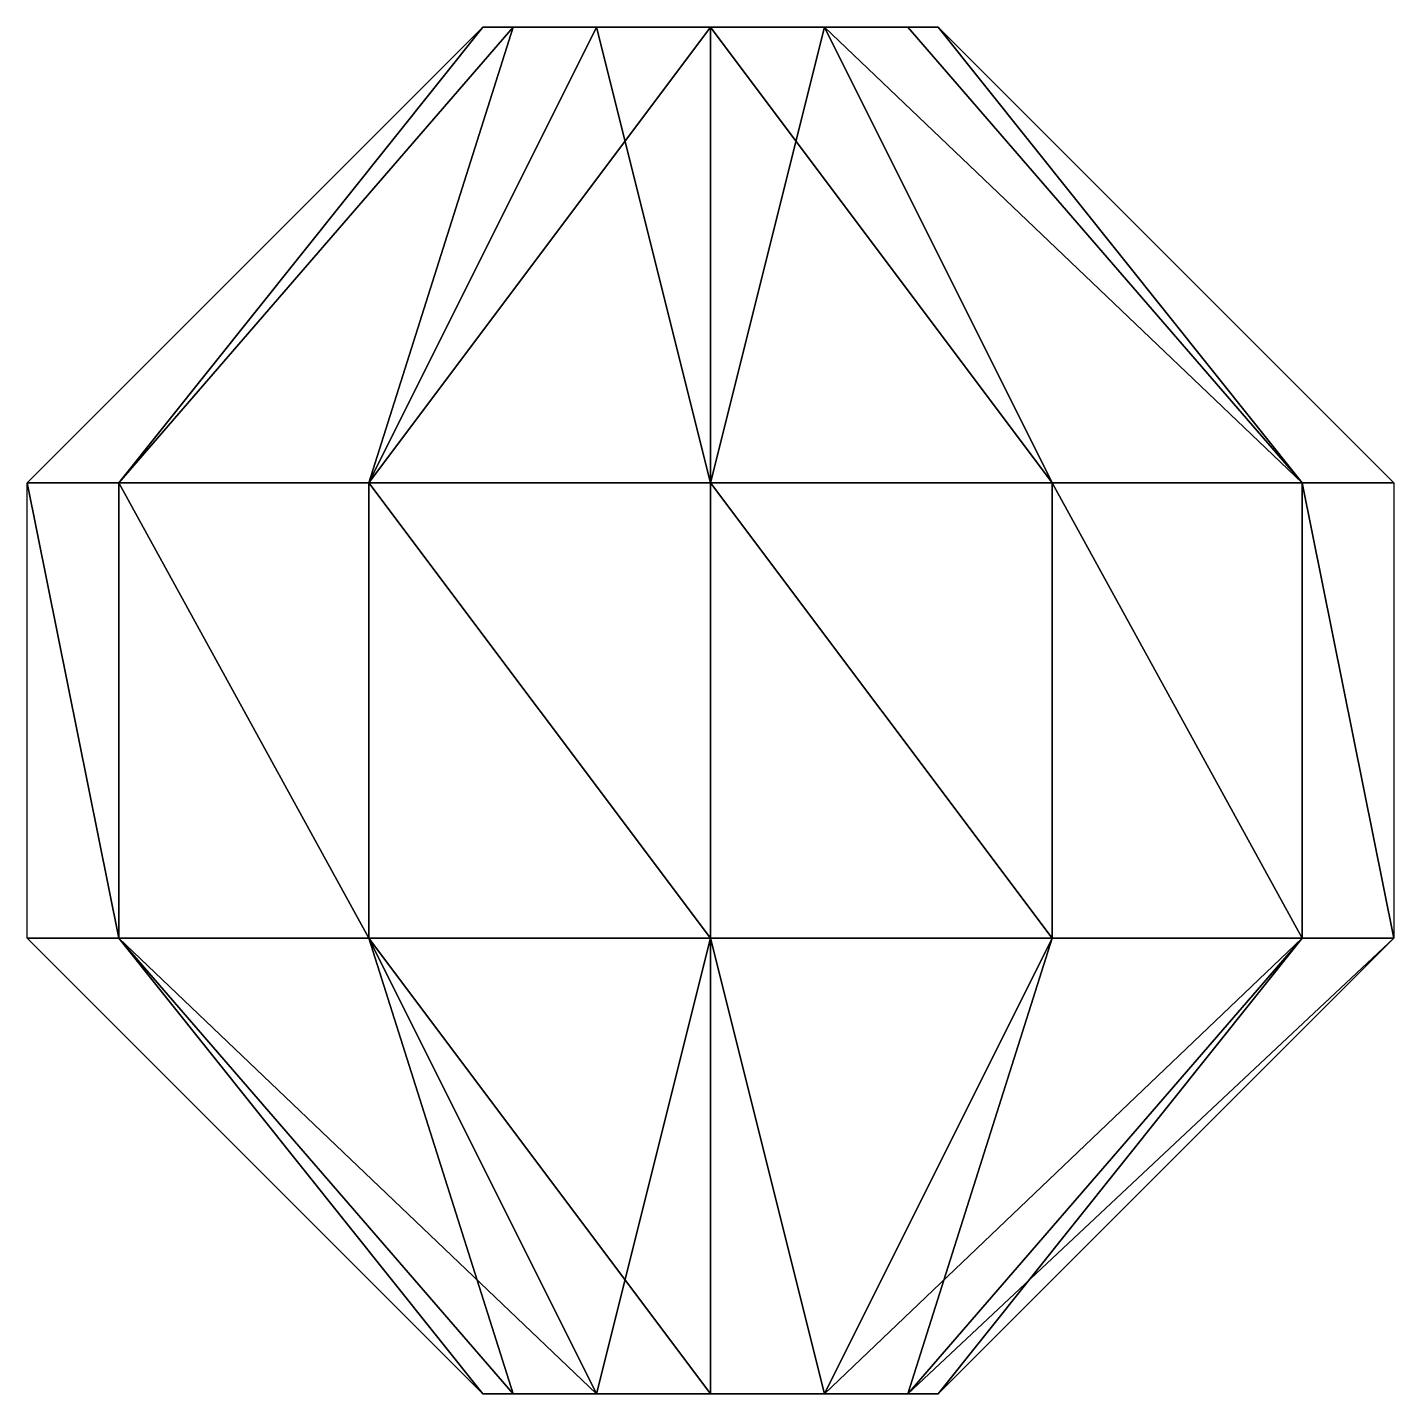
# Model space of a CAD drawing. Header units: inches. Extents: x 1000 to 1300, y 1000 to 1300.
import ezdxf

# ---------------------------------------------------------------- set-up
doc = ezdxf.new("R2010")
doc.units = ezdxf.units.IN
doc.header["$MEASUREMENT"] = 0
doc.layers.add('SPHERE', color=1, linetype='Continuous')

msp = doc.modelspace()

# ---------------------------------------------------------------- linework, layer by layer
at = {"layer": 'SPHERE', "color": 3, "true_color": 0x00ff00}
for points in [[(1000, 1200, 300), (1100, 1300, 300), (1020.1, 1200, 375), (1000, 1200, 300)], [(1000, 1200, 300), (1100, 1300, 300), (1020.1, 1200, 225), (1000, 1200, 300)], [(1020.1, 1200, 375), (1106.7, 1300, 325), (1075, 1200, 429.9), (1020.1, 1200, 375)], [(1020.1, 1200, 375), (1100, 1300, 300), (1106.7, 1300, 325), (1020.1, 1200, 375)], [(1020.1, 1200, 225), (1106.7, 1300, 275), (1075, 1200, 170.1), (1020.1, 1200, 225)], [(1020.1, 1200, 225), (1100, 1300, 300), (1106.7, 1300, 275), (1020.1, 1200, 225)], [(1075, 1200, 170.1), (1106.7, 1300, 275), (1125, 1300, 256.7), (1075, 1200, 170.1)], [(1075, 1200, 170.1), (1125, 1300, 256.7), (1150, 1200, 150), (1075, 1200, 170.1)], [(1075, 1200, 429.9), (1106.7, 1300, 325), (1125, 1300, 343.3), (1075, 1200, 429.9)], [(1075, 1200, 429.9), (1125, 1300, 343.3), (1150, 1300, 350), (1075, 1200, 429.9)], [(1150, 1200, 450), (1075, 1200, 429.9), (1150, 1300, 350), (1150, 1200, 450)], [(1100, 1300, 300), (1106.7, 1300, 325), (1150, 1300, 300), (1100, 1300, 300)], [(1100, 1300, 300), (1106.7, 1300, 275), (1150, 1300, 300), (1100, 1300, 300)], [(1106.7, 1300, 325), (1125, 1300, 343.3), (1150, 1300, 300), (1106.7, 1300, 325)], [(1106.7, 1300, 275), (1125, 1300, 256.7), (1150, 1300, 300), (1106.7, 1300, 275)], [(1125, 1300, 343.3), (1150, 1300, 350), (1150, 1300, 300), (1125, 1300, 343.3)], [(1125, 1300, 256.7), (1150, 1300, 250), (1150, 1300, 300), (1125, 1300, 256.7)], [(1125, 1300, 256.7), (1150, 1300, 250), (1150, 1200, 150), (1125, 1300, 256.7)], [(1150, 1300, 350), (1175, 1300, 343.3), (1150, 1300, 300), (1150, 1300, 350)], [(1150, 1300, 300), (1150, 1300, 250), (1175, 1300, 256.7), (1150, 1300, 300)], [(1150, 1300, 300), (1175, 1300, 343.3), (1193.3, 1300, 325), (1150, 1300, 300)], [(1150, 1300, 300), (1175, 1300, 256.7), (1193.3, 1300, 275), (1150, 1300, 300)], [(1150, 1300, 300), (1193.3, 1300, 325), (1200, 1300, 300), (1150, 1300, 300)], [(1150, 1300, 300), (1193.3, 1300, 275), (1200, 1300, 300), (1150, 1300, 300)], [(1150, 1300, 250), (1225, 1200, 170.1), (1150, 1200, 150), (1150, 1300, 250)], [(1150, 1300, 250), (1175, 1300, 256.7), (1225, 1200, 170.1), (1150, 1300, 250)], [(1150, 1200, 450), (1150, 1300, 350), (1175, 1300, 343.3), (1150, 1200, 450)], [(1225, 1200, 429.9), (1150, 1200, 450), (1175, 1300, 343.3), (1225, 1200, 429.9)], [(1175, 1300, 343.3), (1193.3, 1300, 325), (1279.9, 1200, 375), (1175, 1300, 343.3)], [(1175, 1300, 343.3), (1279.9, 1200, 375), (1225, 1200, 429.9), (1175, 1300, 343.3)], [(1175, 1300, 256.7), (1193.3, 1300, 275), (1279.9, 1200, 225), (1175, 1300, 256.7)], [(1175, 1300, 256.7), (1279.9, 1200, 225), (1225, 1200, 170.1), (1175, 1300, 256.7)], [(1193.3, 1300, 325), (1200, 1300, 300), (1279.9, 1200, 375), (1193.3, 1300, 325)], [(1193.3, 1300, 275), (1200, 1300, 300), (1279.9, 1200, 225), (1193.3, 1300, 275)], [(1200, 1300, 300), (1300, 1200, 300), (1279.9, 1200, 375), (1200, 1300, 300)], [(1200, 1300, 300), (1300, 1200, 300), (1279.9, 1200, 225), (1200, 1300, 300)], [(1000, 1100, 300), (1000, 1200, 300), (1020.1, 1100, 375), (1000, 1100, 300)], [(1000, 1100, 300), (1000, 1200, 300), (1020.1, 1100, 225), (1000, 1100, 300)], [(1000, 1200, 300), (1020.1, 1200, 375), (1020.1, 1100, 375), (1000, 1200, 300)], [(1000, 1200, 300), (1020.1, 1200, 225), (1020.1, 1100, 225), (1000, 1200, 300)], [(1020.1, 1100, 375), (1020.1, 1200, 375), (1075, 1100, 429.9), (1020.1, 1100, 375)], [(1020.1, 1200, 375), (1075, 1200, 429.9), (1075, 1100, 429.9), (1020.1, 1200, 375)], [(1020.1, 1100, 225), (1020.1, 1200, 225), (1075, 1100, 170.1), (1020.1, 1100, 225)], [(1020.1, 1200, 225), (1075, 1200, 170.1), (1075, 1100, 170.1), (1020.1, 1200, 225)], [(1075, 1100, 429.9), (1075, 1200, 429.9), (1150, 1100, 450), (1075, 1100, 429.9)], [(1075, 1200, 429.9), (1150, 1200, 450), (1150, 1100, 450), (1075, 1200, 429.9)], [(1075, 1100, 170.1), (1075, 1200, 170.1), (1150, 1100, 150), (1075, 1100, 170.1)], [(1075, 1200, 170.1), (1150, 1200, 150), (1150, 1100, 150), (1075, 1200, 170.1)], [(1150, 1100, 450), (1150, 1200, 450), (1225, 1100, 429.9), (1150, 1100, 450)], [(1150, 1200, 450), (1225, 1200, 429.9), (1225, 1100, 429.9), (1150, 1200, 450)], [(1150, 1100, 150), (1150, 1200, 150), (1225, 1100, 170.1), (1150, 1100, 150)], [(1150, 1200, 150), (1225, 1200, 170.1), (1225, 1100, 170.1), (1150, 1200, 150)], [(1225, 1100, 429.9), (1225, 1200, 429.9), (1279.9, 1100, 375), (1225, 1100, 429.9)], [(1225, 1200, 429.9), (1279.9, 1200, 375), (1279.9, 1100, 375), (1225, 1200, 429.9)], [(1225, 1100, 170.1), (1225, 1200, 170.1), (1279.9, 1100, 225), (1225, 1100, 170.1)], [(1225, 1200, 170.1), (1279.9, 1200, 225), (1279.9, 1100, 225), (1225, 1200, 170.1)], [(1279.9, 1100, 375), (1279.9, 1200, 375), (1300, 1100, 300), (1279.9, 1100, 375)], [(1279.9, 1200, 375), (1300, 1200, 300), (1300, 1100, 300), (1279.9, 1200, 375)], [(1279.9, 1100, 225), (1279.9, 1200, 225), (1300, 1100, 300), (1279.9, 1100, 225)], [(1279.9, 1200, 225), (1300, 1200, 300), (1300, 1100, 300), (1279.9, 1200, 225)], [(1000, 1100, 300), (1020.1, 1100, 375), (1100, 1000, 300), (1000, 1100, 300)], [(1000, 1100, 300), (1020.1, 1100, 225), (1100, 1000, 300), (1000, 1100, 300)], [(1020.1, 1100, 375), (1075, 1100, 429.9), (1125, 1000, 343.3), (1020.1, 1100, 375)], [(1020.1, 1100, 375), (1106.7, 1000, 325), (1100, 1000, 300), (1020.1, 1100, 375)], [(1020.1, 1100, 375), (1125, 1000, 343.3), (1106.7, 1000, 325), (1020.1, 1100, 375)], [(1020.1, 1100, 225), (1075, 1100, 170.1), (1106.7, 1000, 275), (1020.1, 1100, 225)], [(1020.1, 1100, 225), (1106.7, 1000, 275), (1100, 1000, 300), (1020.1, 1100, 225)], [(1075, 1100, 429.9), (1150, 1000, 350), (1125, 1000, 343.3), (1075, 1100, 429.9)], [(1075, 1100, 429.9), (1150, 1100, 450), (1150, 1000, 350), (1075, 1100, 429.9)], [(1075, 1100, 170.1), (1125, 1000, 256.7), (1106.7, 1000, 275), (1075, 1100, 170.1)], [(1075, 1100, 170.1), (1150, 1100, 150), (1125, 1000, 256.7), (1075, 1100, 170.1)], [(1125, 1000, 256.7), (1150, 1100, 150), (1150, 1000, 250), (1125, 1000, 256.7)], [(1150, 1100, 450), (1175, 1000, 343.3), (1150, 1000, 350), (1150, 1100, 450)], [(1150, 1100, 450), (1225, 1100, 429.9), (1175, 1000, 343.3), (1150, 1100, 450)], [(1150, 1000, 250), (1150, 1100, 150), (1175, 1000, 256.7), (1150, 1000, 250)], [(1150, 1100, 150), (1225, 1100, 170.1), (1175, 1000, 256.7), (1150, 1100, 150)], [(1175, 1000, 343.3), (1279.9, 1100, 375), (1193.3, 1000, 325), (1175, 1000, 343.3)], [(1175, 1000, 343.3), (1225, 1100, 429.9), (1279.9, 1100, 375), (1175, 1000, 343.3)], [(1175, 1000, 256.7), (1225, 1100, 170.1), (1193.3, 1000, 275), (1175, 1000, 256.7)], [(1193.3, 1000, 325), (1300, 1100, 300), (1200, 1000, 300), (1193.3, 1000, 325)], [(1193.3, 1000, 325), (1279.9, 1100, 375), (1300, 1100, 300), (1193.3, 1000, 325)], [(1193.3, 1000, 275), (1279.9, 1100, 225), (1200, 1000, 300), (1193.3, 1000, 275)], [(1193.3, 1000, 275), (1225, 1100, 170.1), (1279.9, 1100, 225), (1193.3, 1000, 275)], [(1200, 1000, 300), (1279.9, 1100, 225), (1300, 1100, 300), (1200, 1000, 300)], [(1100, 1000, 300), (1106.7, 1000, 325), (1150, 1000, 300), (1100, 1000, 300)], [(1100, 1000, 300), (1106.7, 1000, 275), (1150, 1000, 300), (1100, 1000, 300)], [(1106.7, 1000, 325), (1125, 1000, 343.3), (1150, 1000, 300), (1106.7, 1000, 325)], [(1106.7, 1000, 275), (1125, 1000, 256.7), (1150, 1000, 300), (1106.7, 1000, 275)], [(1125, 1000, 343.3), (1150, 1000, 350), (1150, 1000, 300), (1125, 1000, 343.3)], [(1125, 1000, 256.7), (1150, 1000, 250), (1150, 1000, 300), (1125, 1000, 256.7)], [(1150, 1000, 350), (1175, 1000, 343.3), (1150, 1000, 300), (1150, 1000, 350)], [(1150, 1000, 300), (1150, 1000, 250), (1175, 1000, 256.7), (1150, 1000, 300)], [(1150, 1000, 300), (1175, 1000, 343.3), (1193.3, 1000, 325), (1150, 1000, 300)], [(1150, 1000, 300), (1175, 1000, 256.7), (1193.3, 1000, 275), (1150, 1000, 300)], [(1150, 1000, 300), (1193.3, 1000, 325), (1200, 1000, 300), (1150, 1000, 300)], [(1150, 1000, 300), (1193.3, 1000, 275), (1200, 1000, 300), (1150, 1000, 300)]]:
    msp.add_3dface(points, dxfattribs=at)

doc.saveas('drawing.dxf')
